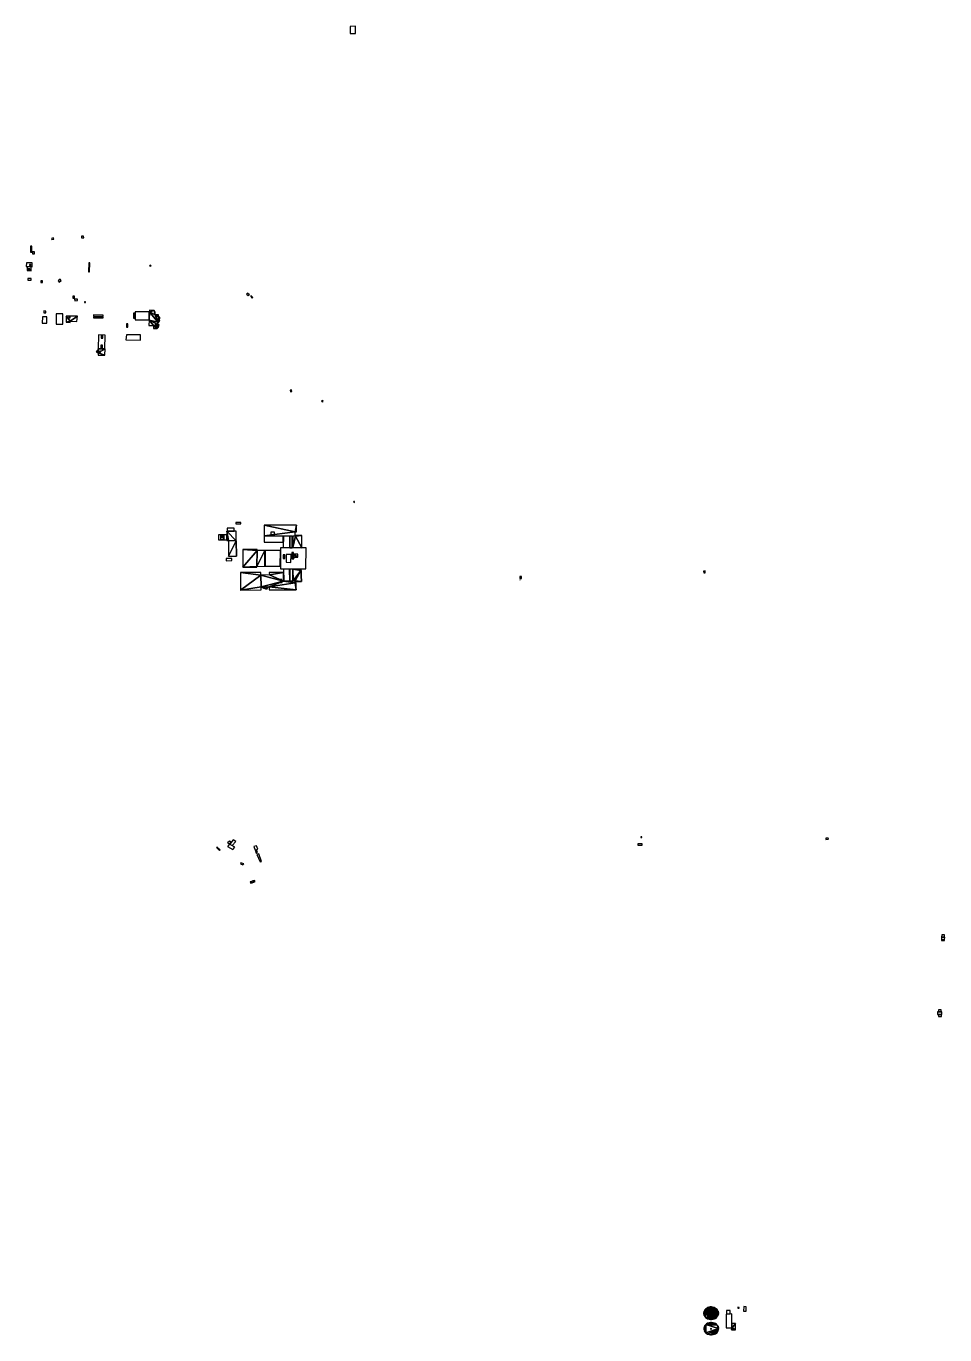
# Model space of a CAD drawing. Extents: x -35430092 to -35393830, y 11991942 to 12015432.
# Drawn here: x -35420988 to -35413839, y 11993141 to 12003331 of the extents above; entities that cross this region are included whole.
import ezdxf

# ---------------------------------------------------------------- set-up
doc = ezdxf.new("R2010")
doc.units = 0

msp = doc.modelspace()

# ---------------------------------------------------------------- linework, layer by layer
at = {"layer": 'mg_to_dxf', "color": 52}
for points in [[(-35418465.79, 12003329.8), (-35418465.79, 12003274.12), (-35418424.02, 12003274.12), (-35418424.02, 12003331.19)], [(-35420787.7, 12001669.1), (-35420773.78, 12001673.28), (-35420776.57, 12001683.02), (-35420790.49, 12001678.84)], [(-35420556.62, 12001683.02), (-35420539.92, 12001683.02), (-35420542.7, 12001695.55), (-35420556.62, 12001695.55)], [(-35420943.61, 12001571.66), (-35420943.61, 12001617.59), (-35420954.75, 12001618.99), (-35420954.75, 12001571.66)], [(-35420938.04, 12001559.13), (-35420924.12, 12001559.13), (-35420924.12, 12001573.05), (-35420938.04, 12001573.05)], [(-35420940.83, 12001489.53), (-35420985.37, 12001489.53), (-35420988.16, 12001458.9), (-35420940.83, 12001457.51)], [(-35420979.8, 12001428.28), (-35420949.18, 12001426.89), (-35420949.18, 12001456.12), (-35420979.8, 12001456.12)], [(-35420971.45, 12001429.67), (-35420960.31, 12001429.67), (-35420960.31, 12001440.81), (-35420971.45, 12001440.81)], [(-35420963.1, 12001467.25), (-35420951.96, 12001467.25), (-35420951.96, 12001475.61), (-35420963.1, 12001475.61)], [(-35420963.1, 12001468.65), (-35420954.75, 12001468.65), (-35420951.96, 12001474.22), (-35420963.1, 12001474.22)], [(-35420495.37, 12001417.14), (-35420492.59, 12001488.14), (-35420500.94, 12001488.14), (-35420503.73, 12001417.14)], [(-35420027.65, 12001465.86), (-35420022.08, 12001461.69), (-35420016.51, 12001465.86), (-35420022.08, 12001471.43)], [(-35420974.23, 12001353.11), (-35420949.18, 12001353.11), (-35420949.18, 12001365.64), (-35420974.23, 12001365.64)], [(-35420874.01, 12001335.01), (-35420860.09, 12001335.01), (-35420860.09, 12001347.54), (-35420874.01, 12001347.54)], [(-35420732.02, 12001339.19), (-35420715.32, 12001351.72), (-35420723.67, 12001360.07), (-35420740.37, 12001347.54)], [(-35419259.25, 12001233.39), (-35419250.89, 12001238.96), (-35419264.81, 12001251.49), (-35419273.17, 12001244.53)], [(-35420626.23, 12001213.9), (-35420612.31, 12001213.9), (-35420612.31, 12001229.22), (-35420626.23, 12001229.22)], [(-35420609.52, 12001193.02), (-35420590.03, 12001194.42), (-35420590.03, 12001205.55), (-35420612.31, 12001205.55)], [(-35420534.35, 12001179.1), (-35420526, 12001179.1), (-35420526, 12001186.06), (-35420534.35, 12001186.06)], [(-35419242.54, 12001227.82), (-35419228.62, 12001213.9), (-35419223.05, 12001218.08), (-35419236.97, 12001232)], [(-35420862.87, 12001017.63), (-35420826.68, 12001017.63), (-35420826.68, 12001067.74), (-35420860.09, 12001069.13)], [(-35420851.74, 12001099.76), (-35420835.03, 12001099.76), (-35420835.03, 12001112.29), (-35420851.74, 12001113.68)], [(-35420754.29, 12001010.67), (-35420704.18, 12001010.67), (-35420704.18, 12001091.41), (-35420754.29, 12001091.41)], [(-35420645.71, 12001034.33), (-35420645.71, 12001034.33), (-35420590.03, 12001071.92), (-35420676.34, 12001073.31)], [(-35420645.71, 12001034.33), (-35420645.71, 12001034.33), (-35420676.34, 12001073.31), (-35420676.34, 12001025.98)], [(-35420645.71, 12001034.33), (-35420645.71, 12001034.33), (-35420676.34, 12001025.98), (-35420645.71, 12001024.59)], [(-35420645.71, 12001060.78), (-35420645.71, 12001069.13), (-35420656.85, 12001069.13), (-35420656.85, 12001060.78)], [(-35420648.5, 12001062.17), (-35420648.5, 12001067.74), (-35420654.07, 12001067.74), (-35420654.07, 12001062.17)], [(-35420645.71, 12001034.33), (-35420645.71, 12001034.33), (-35420592.82, 12001032.94), (-35420590.03, 12001071.92)], [(-35420464.75, 12001073.31), (-35420389.58, 12001073.31), (-35420389.58, 12001081.66), (-35420464.75, 12001083.05)], [(-35420464.75, 12001059.39), (-35420389.58, 12001059.39), (-35420389.58, 12001067.74), (-35420464.75, 12001067.74)], [(-35420152.93, 12001095.58), (-35420152.93, 12001058), (-35420141.8, 12001058), (-35420139.01, 12001095.58)], [(-35420139.01, 12001044.08), (-35420030.43, 12001044.08), (-35420030.43, 12001106.72), (-35420139.01, 12001108.11)], [(-35419997.03, 12000999.53), (-35419997.03, 12000999.53), (-35420030.43, 12001042.68), (-35420033.22, 12000999.53)], [(-35419963.62, 12001027.37), (-35419963.62, 12001027.37), (-35420027.65, 12001106.72), (-35420030.43, 12001042.68)], [(-35420030.43, 12001042.68), (-35420030.43, 12001042.68), (-35420027.65, 12001106.72), (-35420030.43, 12001106.72)], [(-35419997.03, 12000999.53), (-35419997.03, 12000999.53), (-35420030.43, 12001042.68)], [(-35419963.62, 12001007.88), (-35419963.62, 12001007.88), (-35420030.43, 12001042.68), (-35419997.03, 12000999.53)], [(-35419963.62, 12001027.37), (-35419963.62, 12001027.37), (-35420030.43, 12001042.68), (-35419963.62, 12001007.88)], [(-35420027.65, 12001106.72), (-35420027.65, 12001106.72), (-35419991.46, 12001117.85), (-35420027.65, 12001119.25)], [(-35419983.1, 12001083.05), (-35419983.1, 12001083.05), (-35419991.46, 12001117.85), (-35420027.65, 12001106.72)], [(-35419983.1, 12001083.05), (-35419983.1, 12001083.05), (-35420027.65, 12001106.72), (-35419963.62, 12001027.37)], [(-35419983.1, 12001083.05), (-35419983.1, 12001083.05), (-35419983.1, 12001105.33), (-35419991.46, 12001117.85)], [(-35419963.62, 12001027.37), (-35419963.62, 12001027.37), (-35419958.05, 12001066.35), (-35419983.1, 12001083.05)], [(-35419983.1, 12001083.05), (-35419983.1, 12001083.05), (-35419958.05, 12001066.35), (-35419958.05, 12001083.05)], [(-35419963.62, 12001027.37), (-35419963.62, 12001027.37), (-35419949.7, 12001037.12), (-35419958.05, 12001066.35)], [(-35419963.62, 12001027.37), (-35419963.62, 12001027.37), (-35419955.26, 12001027.37), (-35419949.7, 12001037.12)], [(-35419958.05, 12001066.35), (-35419958.05, 12001066.35), (-35419949.7, 12001037.12), (-35419946.91, 12001066.35)], [(-35420208.61, 12000987), (-35420197.48, 12000987), (-35420197.48, 12001013.45), (-35420208.61, 12001013.45)], [(-35419997.03, 12000999.53), (-35419997.03, 12000999.53), (-35419969.18, 12000975.87), (-35419963.62, 12001007.88)], [(-35419997.03, 12000999.53), (-35419997.03, 12000999.53), (-35419997.03, 12000975.87), (-35419969.18, 12000975.87)], [(-35419969.18, 12000982.83), (-35419969.18, 12001007.88), (-35419983.1, 12001007.88), (-35419983.1, 12000982.83)], [(-35419969.18, 12000982.83), (-35419969.18, 12001006.49), (-35419980.32, 12001006.49), (-35419980.32, 12000982.83)], [(-35419963.62, 12001007.88), (-35419963.62, 12001007.88), (-35419969.18, 12000975.87), (-35419963.62, 12000981.43)], [(-35419955.26, 12001007.88), (-35419955.26, 12001007.88), (-35419963.62, 12000981.43), (-35419955.26, 12000998.14)], [(-35419963.62, 12001007.88), (-35419963.62, 12001007.88), (-35419963.62, 12000981.43), (-35419955.26, 12001007.88)], [(-35419955.26, 12000998.14), (-35419955.26, 12000998.14), (-35419963.62, 12000981.43), (-35419958.05, 12000987)], [(-35420375.66, 12000819.96), (-35420372.87, 12000925.75), (-35420425.77, 12000927.14), (-35420428.56, 12000819.96)], [(-35420406.28, 12000828.31), (-35420395.15, 12000828.31), (-35420395.15, 12000846.41), (-35420406.28, 12000846.41)], [(-35420406.28, 12000826.92), (-35420395.15, 12000826.92), (-35420395.15, 12000846.41), (-35420406.28, 12000846.41)], [(-35420403.5, 12000902.09), (-35420392.36, 12000902.09), (-35420392.36, 12000921.58), (-35420403.5, 12000921.58)], [(-35420400.72, 12000902.09), (-35420392.36, 12000902.09), (-35420392.36, 12000920.18), (-35420400.72, 12000920.18)], [(-35420211.4, 12000888.17), (-35420097.25, 12000886.78), (-35420097.25, 12000927.14), (-35420208.61, 12000928.54)], [(-35420431.34, 12000804.65), (-35420431.34, 12000804.65), (-35420439.69, 12000800.47), (-35420439.69, 12000796.29)], [(-35420431.34, 12000804.65), (-35420431.34, 12000804.65), (-35420436.91, 12000803.25), (-35420439.69, 12000800.47)], [(-35420439.69, 12000792.12), (-35420439.69, 12000792.12), (-35420431.34, 12000804.65), (-35420439.69, 12000796.29)], [(-35420439.69, 12000792.12), (-35420439.69, 12000792.12), (-35420436.91, 12000789.33), (-35420431.34, 12000804.65)], [(-35420436.91, 12000789.33), (-35420436.91, 12000789.33), (-35420431.34, 12000786.55), (-35420431.34, 12000804.65)], [(-35420431.34, 12000786.55), (-35420431.34, 12000786.55), (-35420428.56, 12000819.96), (-35420428.56, 12000806.04)], [(-35420428.56, 12000786.55), (-35420428.56, 12000786.55), (-35420428.56, 12000819.96), (-35420431.34, 12000786.55)], [(-35420431.34, 12000804.65), (-35420431.34, 12000804.65), (-35420428.56, 12000806.04)], [(-35420431.34, 12000786.55), (-35420431.34, 12000786.55), (-35420428.56, 12000806.04), (-35420431.34, 12000804.65)], [(-35420428.56, 12000786.55), (-35420428.56, 12000786.55), (-35420372.87, 12000818.57), (-35420428.56, 12000819.96)], [(-35420428.56, 12000786.55), (-35420428.56, 12000786.55), (-35420375.66, 12000768.45), (-35420372.87, 12000818.57)], [(-35420428.56, 12000786.55), (-35420428.56, 12000786.55), (-35420428.56, 12000769.84), (-35420375.66, 12000768.45)], [(-35420409.07, 12000790.73), (-35420409.07, 12000801.86), (-35420417.42, 12000801.86), (-35420417.42, 12000790.73)], [(-35420409.07, 12000792.12), (-35420409.07, 12000800.47), (-35420414.64, 12000800.47), (-35420414.64, 12000792.12)], [(-35418919.59, 12000485.87), (-35418922.37, 12000498.4), (-35418933.51, 12000497.01), (-35418930.73, 12000484.48)], [(-35418677.37, 12000407.92), (-35418680.16, 12000416.27), (-35418688.51, 12000414.88), (-35418685.73, 12000406.52)], [(-35418437.94, 11999629.77), (-35418440.73, 11999624.2), (-35418432.38, 11999622.81), (-35418432.38, 11999629.77)], [(-35419370.61, 11999398.69), (-35419370.61, 11999423.75), (-35419423.51, 11999423.75), (-35419423.51, 11999400.08)], [(-35419356.69, 11999455.76), (-35419317.71, 11999455.76), (-35419317.71, 11999465.51), (-35419356.69, 11999465.51)], [(-35418894.53, 11999394.51), (-35418894.53, 11999394.51), (-35418883.4, 11999446.02), (-35419136.75, 11999446.02)], [(-35418894.53, 11999394.51), (-35418894.53, 11999394.51), (-35419136.75, 11999446.02), (-35419136.75, 11999362.5)], [(-35418894.53, 11999394.51), (-35418894.53, 11999394.51), (-35418883.4, 11999394.51), (-35418883.4, 11999446.02)], [(-35419426.29, 11999369.46), (-35419490.32, 11999369.46), (-35419490.32, 11999330.48), (-35419426.29, 11999330.48)], [(-35419476.4, 11999366.67), (-35419476.4, 11999331.87), (-35419448.56, 11999331.87), (-35419448.56, 11999366.67)], [(-35419476.4, 11999365.28), (-35419476.4, 11999333.26), (-35419451.35, 11999333.26), (-35419451.35, 11999365.28)], [(-35419470.84, 11999358.32), (-35419470.84, 11999358.32), (-35419462.48, 11999362.5), (-35419468.05, 11999361.1)], [(-35419470.84, 11999355.54), (-35419470.84, 11999355.54), (-35419462.48, 11999362.5), (-35419470.84, 11999358.32)], [(-35419470.84, 11999355.54), (-35419470.84, 11999355.54), (-35419459.7, 11999361.1), (-35419462.48, 11999362.5)], [(-35419456.91, 11999355.54), (-35419456.91, 11999355.54), (-35419459.7, 11999361.1), (-35419470.84, 11999355.54)], [(-35419468.05, 11999352.75), (-35419468.05, 11999352.75), (-35419468.05, 11999358.32), (-35419470.84, 11999355.54)], [(-35419459.7, 11999351.36), (-35419459.7, 11999351.36), (-35419456.91, 11999355.54), (-35419470.84, 11999355.54)], [(-35419459.7, 11999351.36), (-35419459.7, 11999351.36), (-35419470.84, 11999355.54), (-35419470.84, 11999351.36)], [(-35419462.48, 11999349.97), (-35419462.48, 11999349.97), (-35419470.84, 11999351.36), (-35419465.27, 11999349.97)], [(-35419459.7, 11999351.36), (-35419459.7, 11999351.36), (-35419470.84, 11999351.36), (-35419462.48, 11999349.97)], [(-35419468.05, 11999358.32), (-35419468.05, 11999358.32), (-35419462.48, 11999361.1), (-35419468.05, 11999359.71)], [(-35419459.7, 11999352.75), (-35419459.7, 11999352.75), (-35419462.48, 11999361.1), (-35419468.05, 11999358.32)], [(-35419468.05, 11999352.75), (-35419468.05, 11999352.75), (-35419459.7, 11999352.75), (-35419468.05, 11999358.32)], [(-35419462.48, 11999351.36), (-35419462.48, 11999351.36), (-35419459.7, 11999352.75), (-35419468.05, 11999352.75)], [(-35419462.48, 11999351.36), (-35419462.48, 11999351.36), (-35419468.05, 11999352.75), (-35419465.27, 11999351.36)], [(-35419459.7, 11999352.75), (-35419459.7, 11999352.75), (-35419459.7, 11999359.71), (-35419462.48, 11999361.1)], [(-35419462.48, 11999351.36), (-35419462.48, 11999351.36), (-35419459.7, 11999351.36), (-35419459.7, 11999352.75)], [(-35419456.91, 11999355.54), (-35419456.91, 11999355.54), (-35419456.91, 11999358.32), (-35419459.7, 11999361.1)], [(-35419459.7, 11999352.75), (-35419459.7, 11999352.75), (-35419456.91, 11999358.32), (-35419459.7, 11999359.71)], [(-35419459.7, 11999352.75), (-35419459.7, 11999352.75), (-35419456.91, 11999355.54), (-35419456.91, 11999358.32)], [(-35419459.7, 11999351.36), (-35419459.7, 11999351.36), (-35419456.91, 11999351.36), (-35419456.91, 11999355.54)], [(-35419353.9, 11999323.52), (-35419353.9, 11999323.52), (-35419353.9, 11999398.69), (-35419426.29, 11999398.69)], [(-35419412.37, 11999326.3), (-35419412.37, 11999326.3), (-35419353.9, 11999323.52), (-35419426.29, 11999398.69)], [(-35419412.37, 11999326.3), (-35419412.37, 11999326.3), (-35419426.29, 11999398.69), (-35419426.29, 11999326.3)], [(-35419412.37, 11999326.3), (-35419412.37, 11999326.3), (-35419412.37, 11999203.8), (-35419353.9, 11999323.52)], [(-35419412.37, 11999203.8), (-35419412.37, 11999203.8), (-35419351.12, 11999203.8), (-35419353.9, 11999323.52)], [(-35419353.9, 11999323.52), (-35419353.9, 11999323.52), (-35419351.12, 11999203.8), (-35419351.12, 11999323.52)], [(-35418894.53, 11999394.51), (-35418894.53, 11999394.51), (-35419136.75, 11999362.5), (-35418894.53, 11999361.1)], [(-35419136.75, 11999361.1), (-35419136.75, 11999312.38), (-35418989.19, 11999312.38), (-35418989.19, 11999361.1)], [(-35419083.85, 11999363.89), (-35419056.01, 11999363.89), (-35419056.01, 11999391.73), (-35419083.85, 11999390.34)], [(-35419083.85, 11999365.28), (-35419056.01, 11999365.28), (-35419056.01, 11999390.34), (-35419083.85, 11999390.34)], [(-35418989.19, 11999272.01), (-35418936.29, 11999270.62), (-35418936.29, 11999361.1), (-35418986.41, 11999361.1)], [(-35418916.8, 11999270.62), (-35418916.8, 11999359.71), (-35418936.29, 11999359.71), (-35418936.29, 11999270.62)], [(-35418891.75, 11999359.71), (-35418891.75, 11999359.71), (-35418914.02, 11999272.01), (-35418841.63, 11999270.62)], [(-35418891.75, 11999359.71), (-35418891.75, 11999359.71), (-35418914.02, 11999359.71), (-35418914.02, 11999272.01)], [(-35418891.75, 11999359.71), (-35418891.75, 11999359.71), (-35418841.63, 11999365.28), (-35418891.75, 11999365.28)], [(-35418891.75, 11999359.71), (-35418891.75, 11999359.71), (-35418841.63, 11999270.62), (-35418841.63, 11999365.28)], [(-35419189.64, 11999248.35), (-35419189.64, 11999248.35), (-35419189.64, 11999256.7), (-35419301.01, 11999255.31)], [(-35419189.64, 11999248.35), (-35419189.64, 11999248.35), (-35419301.01, 11999255.31), (-35419301.01, 11999118.89)], [(-35419192.43, 11999124.46), (-35419192.43, 11999124.46), (-35419189.64, 11999248.35), (-35419301.01, 11999118.89)], [(-35419192.43, 11999124.46), (-35419192.43, 11999124.46), (-35419131.18, 11999249.74), (-35419189.64, 11999248.35)], [(-35419192.43, 11999124.46), (-35419192.43, 11999124.46), (-35419131.18, 11999125.85), (-35419131.18, 11999249.74)], [(-35419008.68, 11999249.74), (-35419128.39, 11999249.74), (-35419128.39, 11999125.85), (-35419011.46, 11999125.85)], [(-35419008.68, 11999104.97), (-35418811.01, 11999104.97), (-35418808.23, 11999270.62), (-35419008.68, 11999270.62)], [(-35418978.05, 11999185.71), (-35418978.05, 11999213.55), (-35418989.19, 11999213.55), (-35418989.19, 11999185.71)], [(-35418975.27, 11999185.71), (-35418975.27, 11999213.55), (-35418989.19, 11999213.55), (-35418989.19, 11999185.71)], [(-35418927.94, 11999155.08), (-35418925.16, 11999217.72), (-35418964.13, 11999217.72), (-35418964.13, 11999156.47)], [(-35418919.59, 11999220.51), (-35418919.59, 11999220.51), (-35418925.16, 11999198.24), (-35418919.59, 11999198.24)], [(-35418919.59, 11999220.51), (-35418919.59, 11999220.51), (-35418922.37, 11999220.51), (-35418925.16, 11999198.24)], [(-35418916.8, 11999220.51), (-35418916.8, 11999220.51), (-35418922.37, 11999199.63), (-35418916.8, 11999199.63)], [(-35418916.8, 11999220.51), (-35418916.8, 11999220.51), (-35418922.37, 11999220.51), (-35418922.37, 11999199.63)], [(-35418908.45, 11999220.51), (-35418908.45, 11999220.51), (-35418919.59, 11999233.04), (-35418919.59, 11999220.51)], [(-35418908.45, 11999220.51), (-35418908.45, 11999220.51), (-35418908.45, 11999233.04), (-35418919.59, 11999233.04)], [(-35418908.45, 11999220.51), (-35418908.45, 11999220.51), (-35418919.59, 11999198.24), (-35418905.67, 11999196.84)], [(-35418908.45, 11999220.51), (-35418908.45, 11999220.51), (-35418919.59, 11999220.51), (-35418919.59, 11999198.24)], [(-35418911.24, 11999219.12), (-35418911.24, 11999219.12), (-35418916.8, 11999233.04), (-35418916.8, 11999220.51)], [(-35418911.24, 11999219.12), (-35418911.24, 11999219.12), (-35418911.24, 11999231.64), (-35418916.8, 11999233.04)], [(-35418911.24, 11999219.12), (-35418911.24, 11999219.12), (-35418916.8, 11999220.51), (-35418916.8, 11999199.63)], [(-35418911.24, 11999219.12), (-35418911.24, 11999219.12), (-35418916.8, 11999199.63), (-35418905.67, 11999198.24)], [(-35418916.8, 11999199.63), (-35418916.8, 11999199.63), (-35418905.67, 11999184.32), (-35418905.67, 11999198.24)], [(-35418916.8, 11999199.63), (-35418916.8, 11999199.63), (-35418916.8, 11999184.32), (-35418905.67, 11999184.32)], [(-35418875.04, 11999198.24), (-35418875.04, 11999198.24), (-35418911.24, 11999219.12), (-35418905.67, 11999198.24)], [(-35418911.24, 11999219.12), (-35418911.24, 11999219.12), (-35418875.04, 11999198.24), (-35418875.04, 11999219.12)], [(-35418875.04, 11999196.84), (-35418875.04, 11999196.84), (-35418908.45, 11999220.51), (-35418905.67, 11999196.84)], [(-35418908.45, 11999220.51), (-35418908.45, 11999220.51), (-35418875.04, 11999196.84), (-35418875.04, 11999220.51)], [(-35419431.86, 11999185.71), (-35419431.86, 11999169), (-35419387.31, 11999170.39), (-35419387.31, 11999185.71)], [(-35419192.43, 11999124.46), (-35419192.43, 11999124.46), (-35419301.01, 11999118.89), (-35419192.43, 11999118.89)], [(-35418986.41, 11999103.58), (-35418983.62, 11999011.7), (-35418936.29, 11999011.7), (-35418939.08, 11999103.58)], [(-35418914.02, 11999011.7), (-35418914.02, 11999103.58), (-35418936.29, 11999103.58), (-35418936.29, 11999011.7)], [(-35418919.59, 11999198.24), (-35418919.59, 11999198.24), (-35418905.67, 11999182.92), (-35418905.67, 11999196.84)], [(-35418919.59, 11999198.24), (-35418919.59, 11999198.24), (-35418919.59, 11999182.92), (-35418905.67, 11999182.92)], [(-35418911.24, 11999011.7), (-35418911.24, 11999011.7), (-35418849.99, 11999093.83), (-35418914.02, 11999103.58)], [(-35418914.02, 11999103.58), (-35418914.02, 11999103.58), (-35418849.99, 11999093.83), (-35418849.99, 11999103.58)], [(-35419161.8, 11999057.64), (-35419161.8, 11999057.64), (-35419320.5, 11999078.52), (-35419320.5, 11998940.71)], [(-35419161.8, 11999057.64), (-35419161.8, 11999057.64), (-35419161.8, 11999078.52), (-35419320.5, 11999078.52)], [(-35419159.02, 11998964.37), (-35419159.02, 11998964.37), (-35419161.8, 11999057.64), (-35419320.5, 11998940.71)], [(-35418986.41, 11999010.31), (-35418986.41, 11999010.31), (-35419094.99, 11999059.03), (-35419161.8, 11999057.64)], [(-35419159.02, 11998964.37), (-35419159.02, 11998964.37), (-35418986.41, 11999010.31), (-35419161.8, 11999057.64)], [(-35419159.02, 11998964.37), (-35419159.02, 11998964.37), (-35419097.77, 11998964.37), (-35418986.41, 11999010.31)], [(-35419094.99, 11999059.03), (-35419094.99, 11999059.03), (-35418986.41, 11999078.52), (-35419097.77, 11999078.52)], [(-35418986.41, 11999010.31), (-35418986.41, 11999010.31), (-35419097.77, 11998964.37), (-35418894.53, 11998997.78)], [(-35419097.77, 11998964.37), (-35419097.77, 11998964.37), (-35418886.18, 11998943.49), (-35418894.53, 11998997.78)], [(-35418986.41, 11999010.31), (-35418986.41, 11999010.31), (-35418986.41, 11999078.52), (-35419094.99, 11999059.03)], [(-35419011.46, 11999000.57), (-35418994.76, 11999000.57), (-35418997.54, 11999022.84), (-35419011.46, 11999022.84)], [(-35419008.68, 11999000.57), (-35418997.54, 11999000.57), (-35418997.54, 11999022.84), (-35419008.68, 11999021.45)], [(-35418894.53, 11998997.78), (-35418894.53, 11998997.78), (-35418894.53, 11999010.31), (-35418986.41, 11999010.31)], [(-35418894.53, 11999011.7), (-35418894.53, 11999011.7), (-35418849.99, 11999093.83), (-35418911.24, 11999011.7)], [(-35418894.53, 11999011.7), (-35418894.53, 11999011.7), (-35418844.42, 11999006.13), (-35418849.99, 11999093.83)], [(-35418894.53, 11999011.7), (-35418894.53, 11999011.7), (-35418894.53, 11999006.13), (-35418844.42, 11999006.13)], [(-35418894.53, 11998997.78), (-35418894.53, 11998997.78), (-35418886.18, 11998943.49), (-35418886.18, 11998997.78)], [(-35418849.99, 11999093.83), (-35418849.99, 11999093.83), (-35418844.42, 11999006.13), (-35418844.42, 11999093.83)], [(-35417146.13, 11999029.8), (-35417132.21, 11999031.19), (-35417132.21, 11999046.5), (-35417146.13, 11999046.5)], [(-35417146.13, 11999020.05), (-35417143.35, 11999020.05), (-35417143.35, 11999021.45), (-35417146.13, 11999021.45)], [(-35415703.98, 11999075.74), (-35415703.98, 11999089.66), (-35415717.91, 11999088.26), (-35415715.12, 11999075.74)], [(-35419159.02, 11998964.37), (-35419159.02, 11998964.37), (-35419320.5, 11998940.71), (-35419159.02, 11998942.1)], [(-35419150.67, 11998962.98), (-35419150.67, 11998962.98), (-35419125.61, 11998950.45), (-35419106.12, 11998964.37)], [(-35419139.53, 11998954.63), (-35419139.53, 11998954.63), (-35419125.61, 11998950.45), (-35419150.67, 11998962.98)], [(-35419106.12, 11998964.37), (-35419106.12, 11998964.37), (-35419125.61, 11998950.45), (-35419117.26, 11998949.06)], [(-35419106.12, 11998964.37), (-35419106.12, 11998964.37), (-35419117.26, 11998949.06), (-35419111.69, 11998950.45)], [(-35419111.69, 11998950.45), (-35419111.69, 11998950.45), (-35419117.26, 11998949.06), (-35419114.47, 11998949.06)], [(-35419097.77, 11998964.37), (-35419097.77, 11998964.37), (-35419097.77, 11998942.1), (-35418886.18, 11998943.49)], [(-35419392.88, 11996977.94), (-35419406.8, 11996986.29), (-35419420.72, 11996972.37), (-35419404.02, 11996964.02)], [(-35419378.96, 11996920.86), (-35419365.04, 11996938.96), (-35419406.8, 11996962.63), (-35419420.72, 11996944.53)], [(-35419384.53, 11996951.49), (-35419356.69, 11996982.11), (-35419376.18, 11996994.64), (-35419404.02, 11996962.63)], [(-35416227.39, 11996952.88), (-35416193.98, 11996952.88), (-35416193.98, 11996965.41), (-35416227.39, 11996965.41)], [(-35416205.12, 11997012.74), (-35416196.77, 11997012.74), (-35416196.77, 11997019.7), (-35416205.12, 11997019.7)], [(-35414765.75, 11996998.82), (-35414743.48, 11997000.21), (-35414746.26, 11997008.56), (-35414765.75, 11997008.56)], [(-35419484.76, 11996912.51), (-35419479.19, 11996916.69), (-35419501.46, 11996938.96), (-35419507.03, 11996934.78)], [(-35419184.08, 11996922.26), (-35419195.21, 11996948.7), (-35419217.48, 11996943.14), (-35419206.35, 11996915.3)], [(-35419186.86, 11996895.81), (-35419192.43, 11996912.51), (-35419203.56, 11996909.73), (-35419198, 11996893.02)], [(-35419167.37, 11996824.81), (-35419156.24, 11996827.6), (-35419178.51, 11996886.06), (-35419192.43, 11996881.89)], [(-35419320.5, 11996808.11), (-35419301.01, 11996799.76), (-35419295.44, 11996808.11), (-35419317.71, 11996816.46)], [(-35419245.33, 11996667.51), (-35419242.54, 11996657.77), (-35419231.41, 11996661.95), (-35419234.19, 11996671.69)], [(-35419234.19, 11996671.69), (-35419228.62, 11996661.95), (-35419220.27, 11996666.12), (-35419223.05, 11996675.87)], [(-35419223.05, 11996675.87), (-35419217.48, 11996666.12), (-35419206.35, 11996670.3), (-35419211.92, 11996680.04)], [(-35413841.44, 11996238.77), (-35413841.44, 11996255.47), (-35413860.93, 11996256.86), (-35413863.71, 11996238.77)], [(-35413863.71, 11996219.28), (-35413841.44, 11996219.28), (-35413838.66, 11996237.37), (-35413863.71, 11996238.77)], [(-35413863.71, 11996210.93), (-35413841.44, 11996210.93), (-35413841.44, 11996217.89), (-35413863.71, 11996217.89)], [(-35413894.34, 11995636.01), (-35413860.93, 11995636.01), (-35413860.93, 11995655.5), (-35413894.34, 11995655.5)], [(-35413866.5, 11995656.89), (-35413866.5, 11995672.21), (-35413888.77, 11995672.21), (-35413888.77, 11995656.89)], [(-35413888.77, 11995620.7), (-35413863.71, 11995620.7), (-35413863.71, 11995634.62), (-35413888.77, 11995634.62)], [(-35415715.12, 11993308.53), (-35415715.12, 11993308.53), (-35415712.34, 11993291.82), (-35415712.34, 11993326.63)], [(-35415715.12, 11993308.53), (-35415715.12, 11993308.53), (-35415712.34, 11993326.63), (-35415715.12, 11993318.27)], [(-35415715.12, 11993308.53), (-35415715.12, 11993308.53), (-35415715.12, 11993300.18), (-35415712.34, 11993291.82)], [(-35415665.01, 11993358.64), (-35415665.01, 11993358.64), (-35415712.34, 11993291.82), (-35415653.87, 11993358.64)], [(-35415676.14, 11993355.86), (-35415676.14, 11993355.86), (-35415712.34, 11993291.82), (-35415665.01, 11993358.64)], [(-35415706.77, 11993283.47), (-35415706.77, 11993283.47), (-35415653.87, 11993358.64), (-35415712.34, 11993291.82)], [(-35415684.5, 11993353.07), (-35415684.5, 11993353.07), (-35415712.34, 11993291.82), (-35415676.14, 11993355.86)], [(-35415692.85, 11993347.51), (-35415692.85, 11993347.51), (-35415712.34, 11993291.82), (-35415684.5, 11993353.07)], [(-35415701.2, 11993341.94), (-35415701.2, 11993341.94), (-35415712.34, 11993291.82), (-35415692.85, 11993347.51)], [(-35415706.77, 11993334.98), (-35415706.77, 11993334.98), (-35415712.34, 11993291.82), (-35415701.2, 11993341.94)], [(-35415712.34, 11993326.63), (-35415712.34, 11993326.63), (-35415712.34, 11993291.82), (-35415706.77, 11993334.98)], [(-35415692.85, 11993270.94), (-35415692.85, 11993270.94), (-35415653.87, 11993358.64), (-35415706.77, 11993283.47)], [(-35415653.87, 11993358.64), (-35415653.87, 11993358.64), (-35415692.85, 11993270.94), (-35415684.5, 11993266.77)], [(-35415653.87, 11993358.64), (-35415653.87, 11993358.64), (-35415684.5, 11993266.77), (-35415673.36, 11993262.59)], [(-35415653.87, 11993358.64), (-35415653.87, 11993358.64), (-35415673.36, 11993262.59), (-35415662.22, 11993261.2)], [(-35415653.87, 11993358.64), (-35415653.87, 11993358.64), (-35415662.22, 11993261.2), (-35415653.87, 11993261.2)], [(-35415659.44, 11993308.53), (-35415659.44, 11993308.53), (-35415656.66, 11993311.31), (-35415659.44, 11993311.31)], [(-35415653.87, 11993308.53), (-35415653.87, 11993308.53), (-35415656.66, 11993311.31), (-35415659.44, 11993308.53)], [(-35415659.44, 11993308.53), (-35415659.44, 11993308.53), (-35415653.87, 11993305.75), (-35415653.87, 11993308.53)], [(-35415659.44, 11993307.14), (-35415659.44, 11993307.14), (-35415653.87, 11993305.75), (-35415659.44, 11993308.53)], [(-35415659.44, 11993307.14), (-35415659.44, 11993307.14), (-35415659.44, 11993304.35), (-35415656.66, 11993304.35)], [(-35415659.44, 11993307.14), (-35415659.44, 11993307.14), (-35415656.66, 11993304.35), (-35415653.87, 11993305.75)], [(-35415653.87, 11993308.53), (-35415653.87, 11993308.53), (-35415653.87, 11993309.92), (-35415656.66, 11993311.31)], [(-35415653.87, 11993358.64), (-35415653.87, 11993358.64), (-35415642.74, 11993262.59), (-35415645.52, 11993357.25)], [(-35415653.87, 11993358.64), (-35415653.87, 11993358.64), (-35415653.87, 11993261.2), (-35415642.74, 11993262.59)], [(-35415653.87, 11993308.53), (-35415653.87, 11993308.53), (-35415653.87, 11993305.75)], [(-35415645.52, 11993357.25), (-35415645.52, 11993357.25), (-35415631.6, 11993265.38), (-35415634.38, 11993354.47)], [(-35415645.52, 11993357.25), (-35415645.52, 11993357.25), (-35415642.74, 11993262.59), (-35415631.6, 11993265.38)], [(-35415634.38, 11993354.47), (-35415634.38, 11993354.47), (-35415623.25, 11993269.55), (-35415626.03, 11993350.29)], [(-35415634.38, 11993354.47), (-35415634.38, 11993354.47), (-35415631.6, 11993265.38), (-35415623.25, 11993269.55)], [(-35415617.68, 11993344.72), (-35415617.68, 11993344.72), (-35415626.03, 11993350.29), (-35415612.11, 11993280.69)], [(-35415626.03, 11993350.29), (-35415626.03, 11993350.29), (-35415623.25, 11993269.55), (-35415612.11, 11993280.69)], [(-35415617.68, 11993344.72), (-35415617.68, 11993344.72), (-35415612.11, 11993280.69), (-35415609.33, 11993337.76)], [(-35415609.33, 11993337.76), (-35415609.33, 11993337.76), (-35415612.11, 11993280.69), (-35415606.54, 11993330.8)], [(-35415606.54, 11993330.8), (-35415606.54, 11993330.8), (-35415612.11, 11993280.69), (-35415600.97, 11993312.71)], [(-35415600.97, 11993312.71), (-35415600.97, 11993312.71), (-35415612.11, 11993280.69), (-35415600.97, 11993304.35)], [(-35415612.11, 11993280.69), (-35415612.11, 11993280.69), (-35415606.54, 11993287.65), (-35415600.97, 11993304.35)], [(-35415600.97, 11993312.71), (-35415600.97, 11993312.71), (-35415600.97, 11993322.45), (-35415606.54, 11993330.8)], [(-35415600.97, 11993304.35), (-35415600.97, 11993304.35), (-35415606.54, 11993287.65), (-35415600.97, 11993296)], [(-35415539.72, 11993302.96), (-35415539.72, 11993195.77), (-35415495.18, 11993195.77), (-35415495.18, 11993304.35)], [(-35415509.1, 11993304.35), (-35415509.1, 11993330.8), (-35415536.94, 11993330.8), (-35415536.94, 11993304.35)], [(-35415450.63, 11993350.29), (-35415439.5, 11993348.9), (-35415439.5, 11993354.47), (-35415450.63, 11993355.86)], [(-35415403.3, 11993361.43), (-35415406.09, 11993326.63), (-35415383.82, 11993326.63), (-35415383.82, 11993360.03)], [(-35415712.34, 11993180.46), (-35415712.34, 11993180.46), (-35415712.34, 11993198.56), (-35415715.12, 11993188.81)], [(-35415709.55, 11993206.91), (-35415709.55, 11993206.91), (-35415712.34, 11993198.56), (-35415712.34, 11993180.46)], [(-35415712.34, 11993180.46), (-35415712.34, 11993180.46), (-35415698.42, 11993156.8), (-35415709.55, 11993206.91)], [(-35415709.55, 11993206.91), (-35415709.55, 11993206.91), (-35415698.42, 11993156.8), (-35415706.77, 11993215.26)], [(-35415692.85, 11993270.94), (-35415692.85, 11993270.94), (-35415706.77, 11993283.47), (-35415701.2, 11993276.51)], [(-35415706.77, 11993215.26), (-35415706.77, 11993215.26), (-35415698.42, 11993156.8), (-35415698.42, 11993222.22)], [(-35415698.42, 11993222.22), (-35415698.42, 11993222.22), (-35415609.33, 11993216.65), (-35415692.85, 11993227.79)], [(-35415698.42, 11993222.22), (-35415698.42, 11993222.22), (-35415600.97, 11993191.6), (-35415609.33, 11993216.65)], [(-35415698.42, 11993222.22), (-35415698.42, 11993222.22), (-35415698.42, 11993156.8), (-35415600.97, 11993191.6)], [(-35415600.97, 11993191.6), (-35415600.97, 11993191.6), (-35415698.42, 11993156.8), (-35415684.5, 11993147.05)], [(-35415692.85, 11993227.79), (-35415692.85, 11993227.79), (-35415614.89, 11993223.62), (-35415684.5, 11993231.97)], [(-35415692.85, 11993227.79), (-35415692.85, 11993227.79), (-35415609.33, 11993216.65), (-35415614.89, 11993223.62)], [(-35415673.36, 11993236.14), (-35415673.36, 11993236.14), (-35415684.5, 11993231.97), (-35415642.74, 11993236.14)], [(-35415642.74, 11993236.14), (-35415642.74, 11993236.14), (-35415684.5, 11993231.97), (-35415631.6, 11993233.36)], [(-35415684.5, 11993231.97), (-35415684.5, 11993231.97), (-35415623.25, 11993229.18), (-35415631.6, 11993233.36)], [(-35415684.5, 11993231.97), (-35415684.5, 11993231.97), (-35415614.89, 11993223.62), (-35415623.25, 11993229.18)], [(-35415600.97, 11993191.6), (-35415600.97, 11993191.6), (-35415684.5, 11993147.05), (-35415662.22, 11993141.48)], [(-35415662.22, 11993237.54), (-35415662.22, 11993237.54), (-35415673.36, 11993236.14), (-35415653.87, 11993237.54)], [(-35415653.87, 11993237.54), (-35415653.87, 11993237.54), (-35415673.36, 11993236.14), (-35415642.74, 11993236.14)], [(-35415600.97, 11993191.6), (-35415600.97, 11993191.6), (-35415662.22, 11993141.48), (-35415653.87, 11993141.48)], [(-35415659.44, 11993186.03), (-35415659.44, 11993186.03), (-35415659.44, 11993190.21), (-35415662.22, 11993187.42)], [(-35415656.66, 11993190.21), (-35415656.66, 11993190.21), (-35415659.44, 11993191.6), (-35415659.44, 11993190.21)], [(-35415653.87, 11993188.81), (-35415653.87, 11993188.81), (-35415659.44, 11993190.21), (-35415659.44, 11993186.03)], [(-35415653.87, 11993188.81), (-35415653.87, 11993188.81), (-35415656.66, 11993190.21), (-35415659.44, 11993190.21)], [(-35415659.44, 11993186.03), (-35415659.44, 11993186.03), (-35415656.66, 11993186.03), (-35415653.87, 11993188.81)], [(-35415653.87, 11993188.81), (-35415653.87, 11993188.81), (-35415656.66, 11993186.03)], [(-35415600.97, 11993191.6), (-35415600.97, 11993191.6), (-35415653.87, 11993141.48), (-35415642.74, 11993142.88)], [(-35415600.97, 11993191.6), (-35415600.97, 11993191.6), (-35415642.74, 11993142.88), (-35415600.97, 11993183.25)], [(-35415612.11, 11993280.69), (-35415612.11, 11993280.69), (-35415623.25, 11993269.55), (-35415614.89, 11993276.51)], [(-35415600.97, 11993191.6), (-35415600.97, 11993191.6), (-35415603.76, 11993208.3), (-35415609.33, 11993216.65)], [(-35415600.97, 11993191.6), (-35415600.97, 11993191.6), (-35415600.97, 11993199.95), (-35415603.76, 11993208.3)], [(-35415492.4, 11993194.38), (-35415492.4, 11993194.38), (-35415497.96, 11993180.46), (-35415467.34, 11993180.46)], [(-35415492.4, 11993194.38), (-35415492.4, 11993194.38), (-35415497.96, 11993194.38), (-35415497.96, 11993180.46)], [(-35415492.4, 11993195.77), (-35415492.4, 11993195.77), (-35415467.34, 11993230.58), (-35415495.18, 11993230.58)], [(-35415492.4, 11993195.77), (-35415492.4, 11993195.77), (-35415467.34, 11993180.46), (-35415467.34, 11993230.58)], [(-35415492.4, 11993195.77), (-35415492.4, 11993195.77), (-35415492.4, 11993194.38), (-35415467.34, 11993180.46)], [(-35415709.55, 11993172.11), (-35415709.55, 11993172.11), (-35415698.42, 11993156.8), (-35415712.34, 11993180.46)], [(-35415709.55, 11993172.11), (-35415709.55, 11993172.11), (-35415706.77, 11993163.76), (-35415698.42, 11993156.8)], [(-35415684.5, 11993147.05), (-35415684.5, 11993147.05), (-35415698.42, 11993156.8), (-35415692.85, 11993151.23)], [(-35415662.22, 11993141.48), (-35415662.22, 11993141.48), (-35415684.5, 11993147.05), (-35415673.36, 11993142.88)], [(-35415659.44, 11993186.03), (-35415659.44, 11993186.03), (-35415659.44, 11993184.64), (-35415656.66, 11993186.03)], [(-35415600.97, 11993183.25), (-35415600.97, 11993183.25), (-35415642.74, 11993142.88), (-35415631.6, 11993145.66)], [(-35415600.97, 11993183.25), (-35415600.97, 11993183.25), (-35415631.6, 11993145.66), (-35415603.76, 11993173.5)], [(-35415603.76, 11993173.5), (-35415603.76, 11993173.5), (-35415631.6, 11993145.66), (-35415623.25, 11993149.84)], [(-35415603.76, 11993173.5), (-35415603.76, 11993173.5), (-35415623.25, 11993149.84), (-35415606.54, 11993166.54)], [(-35415606.54, 11993166.54), (-35415606.54, 11993166.54), (-35415623.25, 11993149.84), (-35415614.89, 11993155.41)], [(-35415606.54, 11993166.54), (-35415606.54, 11993166.54), (-35415614.89, 11993155.41), (-35415612.11, 11993158.19)]]:
    msp.add_3dface(points, dxfattribs=at)

doc.saveas('drawing.dxf')
